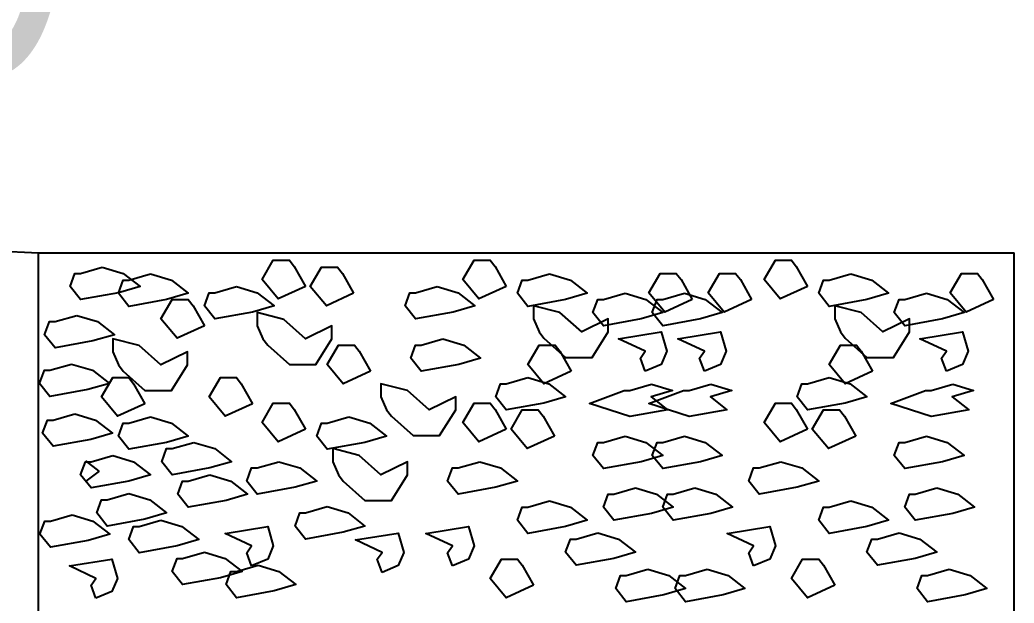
# Model space of a CAD drawing. Header units: metres. Extents: x 115319.7 to 115387.7, y -26854.4 to -26790.4.
# Drawn here: x 115362.543 to 115363.496, y -26852.817 to -26852.258 of the extents above; entities that cross this region are included whole.
import ezdxf

# ---------------------------------------------------------------- set-up
doc = ezdxf.new("R2010")
doc.units = ezdxf.units.M
doc.header["$MEASUREMENT"] = 0
doc.styles.add('Arial', font='swissc.ttf')

# ---------------------------------------------------------------- blocks, each defined once
blk = doc.blocks.new('RWH1')
at = {"color": 7, "ltscale": 7}
for p, q in [((-4.5856, 2.2432), (-1.3561, 2.0817)), ((-1.3561, 0.5817), (-1.3561, 2.0817)), ((-1.3561, 2.0817), (-0.3561, 2.0817)), ((-0.3561, 0.5817), (-0.3561, 2.0817))]:
    blk.add_line(p, q, dxfattribs=at)
at = {"color": 7}
for q in [(-1.3074, 1.8685), (-1.3074, 1.8476)]:
    blk.add_line((-1.2937, 1.858), q, dxfattribs=at)
for points in [[(-1.0823, 2.0472), (-1.1103, 2.0344), (-1.1268, 2.0542), (-1.1153, 2.074), (-1.0988, 2.074), (-1.0939, 2.0676)], [(-1.0823, 2.0472), (-1.1103, 2.0344), (-1.1268, 2.0542), (-1.1153, 2.074), (-1.0988, 2.074), (-1.0939, 2.0676)], [(-0.8766, 2.0472), (-0.9046, 2.0344), (-0.921, 2.0542), (-0.9095, 2.074), (-0.8931, 2.074), (-0.8881, 2.0676)], [(-0.8766, 2.0472), (-0.9046, 2.0344), (-0.921, 2.0542), (-0.9095, 2.074), (-0.8931, 2.074), (-0.8881, 2.0676)], [(-0.5678, 2.0472), (-0.5958, 2.0344), (-0.6123, 2.0542), (-0.6007, 2.074), (-0.5843, 2.074), (-0.5793, 2.0676)], [(-0.5678, 2.0472), (-0.5958, 2.0344), (-0.6123, 2.0542), (-0.6007, 2.074), (-0.5843, 2.074), (-0.5793, 2.0676)], [(-1.2906, 2.067), (-1.2692, 2.0606), (-1.2519, 2.0472), (-1.2741, 2.0408), (-1.3128, 2.0338), (-1.3235, 2.0472), (-1.3186, 2.0606), (-1.3128, 2.0606)], [(-1.2906, 2.067), (-1.2692, 2.0606), (-1.2519, 2.0472), (-1.2741, 2.0408), (-1.3128, 2.0338), (-1.3235, 2.0472), (-1.3186, 2.0606), (-1.3128, 2.0606)], [(-1.2412, 2.06), (-1.2198, 2.0536), (-1.2025, 2.0402), (-1.2247, 2.0338), (-1.2634, 2.0268), (-1.2741, 2.0402), (-1.2692, 2.0536), (-1.2634, 2.0536)], [(-1.2412, 2.06), (-1.2198, 2.0536), (-1.2025, 2.0402), (-1.2247, 2.0338), (-1.2634, 2.0268), (-1.2741, 2.0402), (-1.2692, 2.0536), (-1.2634, 2.0536)], [(-1.033, 2.0402), (-1.0609, 2.0274), (-1.0774, 2.0472), (-1.0659, 2.067), (-1.0494, 2.067), (-1.0445, 2.0606)], [(-1.033, 2.0402), (-1.0609, 2.0274), (-1.0774, 2.0472), (-1.0659, 2.067), (-1.0494, 2.067), (-1.0445, 2.0606)], [(-0.8321, 2.06), (-0.8108, 2.0536), (-0.7935, 2.0402), (-0.8157, 2.0338), (-0.8544, 2.0268), (-0.8651, 2.0402), (-0.8601, 2.0536), (-0.8544, 2.0536)], [(-0.8321, 2.06), (-0.8108, 2.0536), (-0.7935, 2.0402), (-0.8157, 2.0338), (-0.8544, 2.0268), (-0.8651, 2.0402), (-0.8601, 2.0536), (-0.8544, 2.0536)], [(-0.6859, 2.0338), (-0.7139, 2.021), (-0.7303, 2.0408), (-0.7188, 2.0606), (-0.7024, 2.0606), (-0.6974, 2.0542)], [(-0.6859, 2.0338), (-0.7139, 2.021), (-0.7303, 2.0408), (-0.7188, 2.0606), (-0.7024, 2.0606), (-0.6974, 2.0542)], [(-0.6251, 2.0338), (-0.6531, 2.021), (-0.6696, 2.0408), (-0.658, 2.0606), (-0.6416, 2.0606), (-0.6366, 2.0542)], [(-0.6251, 2.0338), (-0.6531, 2.021), (-0.6696, 2.0408), (-0.658, 2.0606), (-0.6416, 2.0606), (-0.6366, 2.0542)], [(-0.5234, 2.06), (-0.502, 2.0536), (-0.4847, 2.0402), (-0.5069, 2.0338), (-0.5456, 2.0268), (-0.5563, 2.0402), (-0.5514, 2.0536), (-0.5456, 2.0536)], [(-0.5234, 2.06), (-0.502, 2.0536), (-0.4847, 2.0402), (-0.5069, 2.0338), (-0.5456, 2.0268), (-0.5563, 2.0402), (-0.5514, 2.0536), (-0.5456, 2.0536)], [(-0.3771, 2.0338), (-0.4051, 2.021), (-0.4216, 2.0408), (-0.4101, 2.0606), (-0.3936, 2.0606), (-0.3887, 2.0542)], [(-0.3771, 2.0338), (-0.4051, 2.021), (-0.4216, 2.0408), (-0.4101, 2.0606), (-0.3936, 2.0606), (-0.3887, 2.0542)], [(-1.1531, 2.0472), (-1.1317, 2.0408), (-1.1144, 2.0274), (-1.1367, 2.021), (-1.1753, 2.014), (-1.186, 2.0274), (-1.1811, 2.0408), (-1.1753, 2.0408)], [(-1.1531, 2.0472), (-1.1317, 2.0408), (-1.1144, 2.0274), (-1.1367, 2.021), (-1.1753, 2.014), (-1.186, 2.0274), (-1.1811, 2.0408), (-1.1753, 2.0408)], [(-0.9474, 2.0472), (-0.926, 2.0408), (-0.9087, 2.0274), (-0.9309, 2.021), (-0.9696, 2.014), (-0.9803, 2.0274), (-0.9754, 2.0408), (-0.9696, 2.0408)], [(-0.9474, 2.0472), (-0.926, 2.0408), (-0.9087, 2.0274), (-0.9309, 2.021), (-0.9696, 2.014), (-0.9803, 2.0274), (-0.9754, 2.0408), (-0.9696, 2.0408)], [(-0.7548, 2.0402), (-0.7334, 2.0338), (-0.7161, 2.0204), (-0.7383, 2.014), (-0.777, 2.007), (-0.7877, 2.0204), (-0.7828, 2.0338), (-0.777, 2.0338)], [(-0.7548, 2.0402), (-0.7334, 2.0338), (-0.7161, 2.0204), (-0.7383, 2.014), (-0.777, 2.007), (-0.7877, 2.0204), (-0.7828, 2.0338), (-0.777, 2.0338)], [(-0.694, 2.0402), (-0.6726, 2.0338), (-0.6553, 2.0204), (-0.6775, 2.014), (-0.7162, 2.007), (-0.7269, 2.0204), (-0.722, 2.0338), (-0.7162, 2.0338)], [(-0.694, 2.0402), (-0.6726, 2.0338), (-0.6553, 2.0204), (-0.6775, 2.014), (-0.7162, 2.007), (-0.7269, 2.0204), (-0.722, 2.0338), (-0.7162, 2.0338)], [(-0.446, 2.0402), (-0.4246, 2.0338), (-0.4073, 2.0204), (-0.4296, 2.014), (-0.4682, 2.007), (-0.4789, 2.0204), (-0.474, 2.0338), (-0.4682, 2.0338)], [(-0.446, 2.0402), (-0.4246, 2.0338), (-0.4073, 2.0204), (-0.4296, 2.014), (-0.4682, 2.007), (-0.4789, 2.0204), (-0.474, 2.0338), (-0.4682, 2.0338)], [(-1.186, 2.007), (-1.214, 1.9942), (-1.2305, 2.014), (-1.219, 2.0338), (-1.2025, 2.0338), (-1.1976, 2.0274)], [(-1.186, 2.007), (-1.214, 1.9942), (-1.2305, 2.014), (-1.219, 2.0338), (-1.2025, 2.0338), (-1.1976, 2.0274)], [(-1.3168, 2.0176), (-1.2954, 2.0112), (-1.2781, 1.9978), (-1.3004, 1.9914), (-1.339, 1.9844), (-1.3497, 1.9978), (-1.3448, 2.0112), (-1.339, 2.0112)], [(-1.3168, 2.0176), (-1.2954, 2.0112), (-1.2781, 1.9978), (-1.3004, 1.9914), (-1.339, 1.9844), (-1.3497, 1.9978), (-1.3448, 2.0112), (-1.339, 2.0112)], [(-1.121, 1.9872), (-1.0988, 1.9674), (-1.0716, 1.9674), (-1.0552, 1.9936), (-1.0552, 2.007), (-1.0823, 1.9936), (-1.1046, 2.0134), (-1.1317, 2.0204), (-1.1317, 2.007), (-1.126, 1.9936)], [(-1.121, 1.9872), (-1.0988, 1.9674), (-1.0716, 1.9674), (-1.0552, 1.9936), (-1.0552, 2.007), (-1.0823, 1.9936), (-1.1046, 2.0134), (-1.1317, 2.0204), (-1.1317, 2.007), (-1.126, 1.9936)], [(-0.8379, 1.9942), (-0.8157, 1.9743), (-0.7885, 1.9743), (-0.7721, 2.0006), (-0.7721, 2.014), (-0.7992, 2.0006), (-0.8215, 2.0204), (-0.8486, 2.0274), (-0.8486, 2.014), (-0.8428, 2.0006)], [(-0.8379, 1.9942), (-0.8157, 1.9743), (-0.7885, 1.9743), (-0.7721, 2.0006), (-0.7721, 2.014), (-0.7992, 2.0006), (-0.8215, 2.0204), (-0.8486, 2.0274), (-0.8486, 2.014), (-0.8428, 2.0006)], [(-0.5291, 1.9942), (-0.5069, 1.9743), (-0.4798, 1.9743), (-0.4633, 2.0006), (-0.4633, 2.014), (-0.4905, 2.0006), (-0.5127, 2.0204), (-0.5398, 2.0274), (-0.5398, 2.014), (-0.5341, 2.0006)], [(-0.5291, 1.9942), (-0.5069, 1.9743), (-0.4798, 1.9743), (-0.4633, 2.0006), (-0.4633, 2.014), (-0.4905, 2.0006), (-0.5127, 2.0204), (-0.5398, 2.0274), (-0.5398, 2.014), (-0.5341, 2.0006)], [(-0.7342, 1.9604), (-0.7391, 1.9738), (-0.7342, 1.9808), (-0.7614, 1.9936), (-0.7178, 2.0006), (-0.712, 1.9808), (-0.7178, 1.9674)], [(-0.7342, 1.9604), (-0.7391, 1.9738), (-0.7342, 1.9808), (-0.7614, 1.9936), (-0.7178, 2.0006), (-0.712, 1.9808), (-0.7178, 1.9674)], [(-0.6734, 1.9604), (-0.6784, 1.9738), (-0.6734, 1.9808), (-0.7006, 1.9936), (-0.657, 2.0006), (-0.6512, 1.9808), (-0.657, 1.9674)], [(-0.6734, 1.9604), (-0.6784, 1.9738), (-0.6734, 1.9808), (-0.7006, 1.9936), (-0.657, 2.0006), (-0.6512, 1.9808), (-0.657, 1.9674)], [(-0.4254, 1.9604), (-0.4304, 1.9738), (-0.4254, 1.9808), (-0.4526, 1.9936), (-0.409, 2.0006), (-0.4032, 1.9808), (-0.409, 1.9674)], [(-0.4254, 1.9604), (-0.4304, 1.9738), (-0.4254, 1.9808), (-0.4526, 1.9936), (-0.409, 2.0006), (-0.4032, 1.9808), (-0.409, 1.9674)], [(-1.2692, 1.9604), (-1.2469, 1.9405), (-1.2198, 1.9405), (-1.2033, 1.9668), (-1.2033, 1.9802), (-1.2305, 1.9668), (-1.2527, 1.9866), (-1.2799, 1.9936), (-1.2799, 1.9802), (-1.2741, 1.9668)], [(-1.2692, 1.9604), (-1.2469, 1.9405), (-1.2198, 1.9405), (-1.2033, 1.9668), (-1.2033, 1.9802), (-1.2305, 1.9668), (-1.2527, 1.9866), (-1.2799, 1.9936), (-1.2799, 1.9802), (-1.2741, 1.9668)], [(-1.0157, 1.9604), (-1.0437, 1.9475), (-1.0601, 1.9674), (-1.0486, 1.9872), (-1.0321, 1.9872), (-1.0272, 1.9808)], [(-1.0157, 1.9604), (-1.0437, 1.9475), (-1.0601, 1.9674), (-1.0486, 1.9872), (-1.0321, 1.9872), (-1.0272, 1.9808)], [(-0.9416, 1.9936), (-0.9202, 1.9872), (-0.9029, 1.9738), (-0.9251, 1.9674), (-0.9638, 1.9604), (-0.9745, 1.9738), (-0.9696, 1.9872), (-0.9638, 1.9872)], [(-0.9416, 1.9936), (-0.9202, 1.9872), (-0.9029, 1.9738), (-0.9251, 1.9674), (-0.9638, 1.9604), (-0.9745, 1.9738), (-0.9696, 1.9872), (-0.9638, 1.9872)], [(-0.8099, 1.9604), (-0.8379, 1.9475), (-0.8544, 1.9674), (-0.8428, 1.9872), (-0.8264, 1.9872), (-0.8215, 1.9808)], [(-0.8099, 1.9604), (-0.8379, 1.9475), (-0.8544, 1.9674), (-0.8428, 1.9872), (-0.8264, 1.9872), (-0.8215, 1.9808)], [(-0.5012, 1.9604), (-0.5291, 1.9475), (-0.5456, 1.9674), (-0.5341, 1.9872), (-0.5176, 1.9872), (-0.5127, 1.9808)], [(-0.5012, 1.9604), (-0.5291, 1.9475), (-0.5456, 1.9674), (-0.5341, 1.9872), (-0.5176, 1.9872), (-0.5127, 1.9808)], [(-1.322, 1.9677), (-1.3006, 1.9613), (-1.2833, 1.9479), (-1.3055, 1.9415), (-1.3442, 1.9345), (-1.3549, 1.9479), (-1.3499, 1.9613), (-1.3442, 1.9613)], [(-1.2469, 1.9271), (-1.2749, 1.9143), (-1.2914, 1.9341), (-1.2799, 1.954), (-1.2634, 1.954), (-1.2585, 1.9475)], [(-1.2469, 1.9271), (-1.2749, 1.9143), (-1.2914, 1.9341), (-1.2799, 1.954), (-1.2634, 1.954), (-1.2585, 1.9475)], [(-1.1367, 1.9271), (-1.1646, 1.9143), (-1.1811, 1.9341), (-1.1696, 1.954), (-1.1531, 1.954), (-1.1482, 1.9475)], [(-1.1367, 1.9271), (-1.1646, 1.9143), (-1.1811, 1.9341), (-1.1696, 1.954), (-1.1531, 1.954), (-1.1482, 1.9475)], [(-0.9943, 1.9143), (-0.9721, 1.8945), (-0.9449, 1.8945), (-0.9284, 1.9207), (-0.9284, 1.9341), (-0.9556, 1.9207), (-0.9778, 1.9405), (-1.005, 1.9475), (-1.005, 1.9341), (-0.9992, 1.9207)], [(-0.9943, 1.9143), (-0.9721, 1.8945), (-0.9449, 1.8945), (-0.9284, 1.9207), (-0.9284, 1.9341), (-0.9556, 1.9207), (-0.9778, 1.9405), (-1.005, 1.9475), (-1.005, 1.9341), (-0.9992, 1.9207)], [(-0.8544, 1.954), (-0.833, 1.9475), (-0.8157, 1.9341), (-0.8379, 1.9277), (-0.8766, 1.9207), (-0.8873, 1.9341), (-0.8824, 1.9475), (-0.8766, 1.9475)], [(-0.8544, 1.954), (-0.833, 1.9475), (-0.8157, 1.9341), (-0.8379, 1.9277), (-0.8766, 1.9207), (-0.8873, 1.9341), (-0.8824, 1.9475), (-0.8766, 1.9475)], [(-0.7277, 1.9472), (-0.7063, 1.9408), (-0.7282, 1.9341), (-0.7113, 1.921), (-0.7499, 1.914), (-0.7911, 1.9274), (-0.7557, 1.9408), (-0.7499, 1.9408)], [(-0.6669, 1.9472), (-0.6455, 1.9408), (-0.6674, 1.9341), (-0.6505, 1.921), (-0.6892, 1.914), (-0.7303, 1.9274), (-0.6949, 1.9408), (-0.6892, 1.9408)], [(-0.5456, 1.954), (-0.5242, 1.9475), (-0.5069, 1.9341), (-0.5291, 1.9277), (-0.5678, 1.9207), (-0.5785, 1.9341), (-0.5736, 1.9475), (-0.5678, 1.9475)], [(-0.5456, 1.954), (-0.5242, 1.9475), (-0.5069, 1.9341), (-0.5291, 1.9277), (-0.5678, 1.9207), (-0.5785, 1.9341), (-0.5736, 1.9475), (-0.5678, 1.9475)], [(-0.419, 1.9472), (-0.3976, 1.9408), (-0.4194, 1.9341), (-0.4025, 1.921), (-0.4412, 1.914), (-0.4823, 1.9274), (-0.4469, 1.9408), (-0.4412, 1.9408)], [(-1.0823, 1.9009), (-1.1103, 1.8881), (-1.1268, 1.9079), (-1.1153, 1.9277), (-1.0988, 1.9277), (-1.0939, 1.9213)], [(-1.0823, 1.9009), (-1.1103, 1.8881), (-1.1268, 1.9079), (-1.1153, 1.9277), (-1.0988, 1.9277), (-1.0939, 1.9213)], [(-0.8766, 1.9009), (-0.9046, 1.8881), (-0.921, 1.9079), (-0.9095, 1.9277), (-0.8931, 1.9277), (-0.8881, 1.9213)], [(-0.8766, 1.9009), (-0.9046, 1.8881), (-0.921, 1.9079), (-0.9095, 1.9277), (-0.8931, 1.9277), (-0.8881, 1.9213)], [(-0.5678, 1.9009), (-0.5958, 1.8881), (-0.6123, 1.9079), (-0.6007, 1.9277), (-0.5843, 1.9277), (-0.5793, 1.9213)], [(-0.5678, 1.9009), (-0.5958, 1.8881), (-0.6123, 1.9079), (-0.6007, 1.9277), (-0.5843, 1.9277), (-0.5793, 1.9213)], [(-1.3189, 1.9167), (-1.2975, 1.9103), (-1.2802, 1.8969), (-1.3024, 1.8905), (-1.3411, 1.8835), (-1.3518, 1.8969), (-1.3468, 1.9103), (-1.3411, 1.9103)], [(-0.8272, 1.8939), (-0.8552, 1.8811), (-0.8717, 1.9009), (-0.8601, 1.9207), (-0.8437, 1.9207), (-0.8387, 1.9143)], [(-0.8272, 1.8939), (-0.8552, 1.8811), (-0.8717, 1.9009), (-0.8601, 1.9207), (-0.8437, 1.9207), (-0.8387, 1.9143)], [(-0.5184, 1.8939), (-0.5464, 1.8811), (-0.5629, 1.9009), (-0.5514, 1.9207), (-0.5349, 1.9207), (-0.53, 1.9143)], [(-0.5184, 1.8939), (-0.5464, 1.8811), (-0.5629, 1.9009), (-0.5514, 1.9207), (-0.5349, 1.9207), (-0.53, 1.9143)], [(-1.2412, 1.9137), (-1.2198, 1.9073), (-1.2025, 1.8939), (-1.2247, 1.8875), (-1.2634, 1.8805), (-1.2741, 1.8939), (-1.2692, 1.9073), (-1.2634, 1.9073)], [(-1.2412, 1.9137), (-1.2198, 1.9073), (-1.2025, 1.8939), (-1.2247, 1.8875), (-1.2634, 1.8805), (-1.2741, 1.8939), (-1.2692, 1.9073), (-1.2634, 1.9073)], [(-1.0379, 1.9137), (-1.0165, 1.9073), (-0.9992, 1.8939), (-1.0214, 1.8875), (-1.0601, 1.8805), (-1.0708, 1.8939), (-1.0659, 1.9073), (-1.0601, 1.9073)], [(-1.0379, 1.9137), (-1.0165, 1.9073), (-0.9992, 1.8939), (-1.0214, 1.8875), (-1.0601, 1.8805), (-1.0708, 1.8939), (-1.0659, 1.9073), (-1.0601, 1.9073)], [(-1.1967, 1.8875), (-1.1753, 1.8811), (-1.1581, 1.8677), (-1.1803, 1.8613), (-1.219, 1.8543), (-1.2297, 1.8677), (-1.2247, 1.8811), (-1.219, 1.8811)], [(-1.1967, 1.8875), (-1.1753, 1.8811), (-1.1581, 1.8677), (-1.1803, 1.8613), (-1.219, 1.8543), (-1.2297, 1.8677), (-1.2247, 1.8811), (-1.219, 1.8811)], [(-0.7548, 1.8939), (-0.7334, 1.8875), (-0.7161, 1.8741), (-0.7383, 1.8677), (-0.777, 1.8607), (-0.7877, 1.8741), (-0.7828, 1.8875), (-0.777, 1.8875)], [(-0.7548, 1.8939), (-0.7334, 1.8875), (-0.7161, 1.8741), (-0.7383, 1.8677), (-0.777, 1.8607), (-0.7877, 1.8741), (-0.7828, 1.8875), (-0.777, 1.8875)], [(-0.694, 1.8939), (-0.6726, 1.8875), (-0.6553, 1.8741), (-0.6775, 1.8677), (-0.7162, 1.8607), (-0.7269, 1.8741), (-0.722, 1.8875), (-0.7162, 1.8875)], [(-0.694, 1.8939), (-0.6726, 1.8875), (-0.6553, 1.8741), (-0.6775, 1.8677), (-0.7162, 1.8607), (-0.7269, 1.8741), (-0.722, 1.8875), (-0.7162, 1.8875)], [(-0.446, 1.8939), (-0.4246, 1.8875), (-0.4073, 1.8741), (-0.4296, 1.8677), (-0.4682, 1.8607), (-0.4789, 1.8741), (-0.474, 1.8875), (-0.4682, 1.8875)], [(-0.446, 1.8939), (-0.4246, 1.8875), (-0.4073, 1.8741), (-0.4296, 1.8677), (-0.4682, 1.8607), (-0.4789, 1.8741), (-0.474, 1.8875), (-0.4682, 1.8875)], [(-1.0437, 1.8479), (-1.0214, 1.8281), (-0.9943, 1.8281), (-0.9778, 1.8543), (-0.9778, 1.8677), (-1.005, 1.8543), (-1.0272, 1.8741), (-1.0544, 1.8811), (-1.0544, 1.8677), (-1.0486, 1.8543)], [(-1.0437, 1.8479), (-1.0214, 1.8281), (-0.9943, 1.8281), (-0.9778, 1.8543), (-0.9778, 1.8677), (-1.005, 1.8543), (-1.0272, 1.8741), (-1.0544, 1.8811), (-1.0544, 1.8677), (-1.0486, 1.8543)], [(-1.2799, 1.8741), (-1.2585, 1.8677), (-1.2412, 1.8543), (-1.2634, 1.8479), (-1.3021, 1.8409), (-1.3128, 1.8543), (-1.3079, 1.8677), (-1.3021, 1.8677)], [(-1.2799, 1.8741), (-1.2585, 1.8677), (-1.2412, 1.8543), (-1.2634, 1.8479), (-1.3021, 1.8409), (-1.3128, 1.8543), (-1.3079, 1.8677), (-1.3021, 1.8677)], [(-1.1095, 1.8677), (-1.0881, 1.8613), (-1.0708, 1.8479), (-1.093, 1.8415), (-1.1317, 1.8345), (-1.1424, 1.8479), (-1.1375, 1.8613), (-1.1317, 1.8613)], [(-1.1095, 1.8677), (-1.0881, 1.8613), (-1.0708, 1.8479), (-1.093, 1.8415), (-1.1317, 1.8345), (-1.1424, 1.8479), (-1.1375, 1.8613), (-1.1317, 1.8613)], [(-0.9038, 1.8677), (-0.8824, 1.8613), (-0.8651, 1.8479), (-0.8873, 1.8415), (-0.926, 1.8345), (-0.9367, 1.8479), (-0.9317, 1.8613), (-0.926, 1.8613)], [(-0.9038, 1.8677), (-0.8824, 1.8613), (-0.8651, 1.8479), (-0.8873, 1.8415), (-0.926, 1.8345), (-0.9367, 1.8479), (-0.9317, 1.8613), (-0.926, 1.8613)], [(-0.595, 1.8677), (-0.5736, 1.8613), (-0.5563, 1.8479), (-0.5785, 1.8415), (-0.6172, 1.8345), (-0.6279, 1.8479), (-0.623, 1.8613), (-0.6172, 1.8613)], [(-0.595, 1.8677), (-0.5736, 1.8613), (-0.5563, 1.8479), (-0.5785, 1.8415), (-0.6172, 1.8345), (-0.6279, 1.8479), (-0.623, 1.8613), (-0.6172, 1.8613)], [(-1.1803, 1.8543), (-1.1589, 1.8479), (-1.1416, 1.8345), (-1.1638, 1.8281), (-1.2025, 1.8211), (-1.2132, 1.8345), (-1.2083, 1.8479), (-1.2025, 1.8479)], [(-1.1803, 1.8543), (-1.1589, 1.8479), (-1.1416, 1.8345), (-1.1638, 1.8281), (-1.2025, 1.8211), (-1.2132, 1.8345), (-1.2083, 1.8479), (-1.2025, 1.8479)], [(-1.2634, 1.8351), (-1.242, 1.8286), (-1.2247, 1.8152), (-1.2469, 1.8088), (-1.2856, 1.8018), (-1.2963, 1.8152), (-1.2914, 1.8286), (-1.2856, 1.8286)], [(-1.2634, 1.8351), (-1.242, 1.8286), (-1.2247, 1.8152), (-1.2469, 1.8088), (-1.2856, 1.8018), (-1.2963, 1.8152), (-1.2914, 1.8286), (-1.2856, 1.8286)], [(-0.7441, 1.8409), (-0.7227, 1.8345), (-0.7054, 1.8211), (-0.7276, 1.8147), (-0.7663, 1.8077), (-0.777, 1.8211), (-0.7721, 1.8345), (-0.7663, 1.8345)], [(-0.7441, 1.8409), (-0.7227, 1.8345), (-0.7054, 1.8211), (-0.7276, 1.8147), (-0.7663, 1.8077), (-0.777, 1.8211), (-0.7721, 1.8345), (-0.7663, 1.8345)], [(-0.6833, 1.8409), (-0.6619, 1.8345), (-0.6446, 1.8211), (-0.6668, 1.8147), (-0.7055, 1.8077), (-0.7162, 1.8211), (-0.7113, 1.8345), (-0.7055, 1.8345)], [(-0.6833, 1.8409), (-0.6619, 1.8345), (-0.6446, 1.8211), (-0.6668, 1.8147), (-0.7055, 1.8077), (-0.7162, 1.8211), (-0.7113, 1.8345), (-0.7055, 1.8345)], [(-0.4353, 1.8409), (-0.4139, 1.8345), (-0.3966, 1.8211), (-0.4189, 1.8147), (-0.4575, 1.8077), (-0.4682, 1.8211), (-0.4633, 1.8345), (-0.4575, 1.8345)], [(-0.4353, 1.8409), (-0.4139, 1.8345), (-0.3966, 1.8211), (-0.4189, 1.8147), (-0.4575, 1.8077), (-0.4682, 1.8211), (-0.4633, 1.8345), (-0.4575, 1.8345)], [(-0.8321, 1.8275), (-0.8108, 1.8211), (-0.7935, 1.8077), (-0.8157, 1.8013), (-0.8544, 1.7943), (-0.8651, 1.8077), (-0.8601, 1.8211), (-0.8544, 1.8211)], [(-0.8321, 1.8275), (-0.8108, 1.8211), (-0.7935, 1.8077), (-0.8157, 1.8013), (-0.8544, 1.7943), (-0.8651, 1.8077), (-0.8601, 1.8211), (-0.8544, 1.8211)], [(-0.5234, 1.8275), (-0.502, 1.8211), (-0.4847, 1.8077), (-0.5069, 1.8013), (-0.5456, 1.7943), (-0.5563, 1.8077), (-0.5514, 1.8211), (-0.5456, 1.8211)], [(-0.5234, 1.8275), (-0.502, 1.8211), (-0.4847, 1.8077), (-0.5069, 1.8013), (-0.5456, 1.7943), (-0.5563, 1.8077), (-0.5514, 1.8211), (-0.5456, 1.8211)], [(-1.0601, 1.8217), (-1.0387, 1.8152), (-1.0214, 1.8018), (-1.0437, 1.7954), (-1.0823, 1.7884), (-1.093, 1.8018), (-1.0881, 1.8152), (-1.0823, 1.8152)], [(-1.0601, 1.8217), (-1.0387, 1.8152), (-1.0214, 1.8018), (-1.0437, 1.7954), (-1.0823, 1.7884), (-1.093, 1.8018), (-1.0881, 1.8152), (-1.0823, 1.8152)], [(-1.3216, 1.8133), (-1.3002, 1.8069), (-1.2829, 1.7935), (-1.3051, 1.7871), (-1.3438, 1.7801), (-1.3545, 1.7935), (-1.3496, 1.8069), (-1.3438, 1.8069)], [(-1.2305, 1.8077), (-1.2091, 1.8013), (-1.1918, 1.7879), (-1.214, 1.7814), (-1.2527, 1.7744), (-1.2634, 1.7879), (-1.2585, 1.8013), (-1.2527, 1.8013)], [(-1.2305, 1.8077), (-1.2091, 1.8013), (-1.1918, 1.7879), (-1.214, 1.7814), (-1.2527, 1.7744), (-1.2634, 1.7879), (-1.2585, 1.8013), (-1.2527, 1.8013)], [(-1.1375, 1.761), (-1.1424, 1.7744), (-1.1375, 1.7814), (-1.1646, 1.7943), (-1.121, 1.8013), (-1.1153, 1.7814), (-1.121, 1.768)], [(-1.1375, 1.761), (-1.1424, 1.7744), (-1.1375, 1.7814), (-1.1646, 1.7943), (-1.121, 1.8013), (-1.1153, 1.7814), (-1.121, 1.768)], [(-1.0039, 1.7543), (-1.0088, 1.7677), (-1.0039, 1.7747), (-1.0311, 1.7875), (-0.9874, 1.7945), (-0.9817, 1.7747), (-0.9874, 1.7613)], [(-1.0039, 1.7543), (-1.0088, 1.7677), (-1.0039, 1.7747), (-1.0311, 1.7875), (-0.9874, 1.7945), (-0.9817, 1.7747), (-0.9874, 1.7613)], [(-0.9317, 1.761), (-0.9367, 1.7744), (-0.9317, 1.7814), (-0.9589, 1.7943), (-0.9153, 1.8013), (-0.9095, 1.7814), (-0.9153, 1.768)], [(-0.9317, 1.761), (-0.9367, 1.7744), (-0.9317, 1.7814), (-0.9589, 1.7943), (-0.9153, 1.8013), (-0.9095, 1.7814), (-0.9153, 1.768)], [(-0.7828, 1.7948), (-0.7614, 1.7884), (-0.7441, 1.775), (-0.7663, 1.7686), (-0.805, 1.7616), (-0.8157, 1.775), (-0.8108, 1.7884), (-0.805, 1.7884)], [(-0.7828, 1.7948), (-0.7614, 1.7884), (-0.7441, 1.775), (-0.7663, 1.7686), (-0.805, 1.7616), (-0.8157, 1.775), (-0.8108, 1.7884), (-0.805, 1.7884)], [(-0.623, 1.761), (-0.6279, 1.7744), (-0.623, 1.7814), (-0.6501, 1.7943), (-0.6065, 1.8013), (-0.6007, 1.7814), (-0.6065, 1.768)], [(-0.623, 1.761), (-0.6279, 1.7744), (-0.623, 1.7814), (-0.6501, 1.7943), (-0.6065, 1.8013), (-0.6007, 1.7814), (-0.6065, 1.768)], [(-0.474, 1.7948), (-0.4526, 1.7884), (-0.4353, 1.775), (-0.4575, 1.7686), (-0.4962, 1.7616), (-0.5069, 1.775), (-0.502, 1.7884), (-0.4962, 1.7884)], [(-0.474, 1.7948), (-0.4526, 1.7884), (-0.4353, 1.775), (-0.4575, 1.7686), (-0.4962, 1.7616), (-0.5069, 1.775), (-0.502, 1.7884), (-0.4962, 1.7884)], [(-1.186, 1.775), (-1.1646, 1.7686), (-1.1474, 1.7552), (-1.1696, 1.7488), (-1.2083, 1.7418), (-1.219, 1.7552), (-1.214, 1.7686), (-1.2083, 1.7686)], [(-1.186, 1.775), (-1.1646, 1.7686), (-1.1474, 1.7552), (-1.1696, 1.7488), (-1.2083, 1.7418), (-1.219, 1.7552), (-1.214, 1.7686), (-1.2083, 1.7686)], [(-1.2972, 1.7278), (-1.3021, 1.7412), (-1.2972, 1.7482), (-1.3243, 1.761), (-1.2807, 1.768), (-1.2749, 1.7482), (-1.2807, 1.7348)], [(-1.2972, 1.7278), (-1.3021, 1.7412), (-1.2972, 1.7482), (-1.3243, 1.761), (-1.2807, 1.768), (-1.2749, 1.7482), (-1.2807, 1.7348)], [(-0.8486, 1.7412), (-0.8766, 1.7284), (-0.8931, 1.7482), (-0.8815, 1.768), (-0.8651, 1.768), (-0.8601, 1.7616)], [(-0.8486, 1.7412), (-0.8766, 1.7284), (-0.8931, 1.7482), (-0.8815, 1.768), (-0.8651, 1.768), (-0.8601, 1.7616)], [(-0.5398, 1.7412), (-0.5678, 1.7284), (-0.5843, 1.7482), (-0.5728, 1.768), (-0.5563, 1.768), (-0.5514, 1.7616)], [(-0.5398, 1.7412), (-0.5678, 1.7284), (-0.5843, 1.7482), (-0.5728, 1.768), (-0.5563, 1.768), (-0.5514, 1.7616)], [(-1.1309, 1.7616), (-1.1095, 1.7552), (-1.0922, 1.7418), (-1.1144, 1.7354), (-1.1531, 1.7284), (-1.1638, 1.7418), (-1.1589, 1.7552), (-1.1531, 1.7552)], [(-1.1309, 1.7616), (-1.1095, 1.7552), (-1.0922, 1.7418), (-1.1144, 1.7354), (-1.1531, 1.7284), (-1.1638, 1.7418), (-1.1589, 1.7552), (-1.1531, 1.7552)], [(-0.7314, 1.7575), (-0.71, 1.7511), (-0.6927, 1.7377), (-0.7149, 1.7313), (-0.7536, 1.7243), (-0.7643, 1.7377), (-0.7594, 1.7511), (-0.7536, 1.7511)], [(-0.6706, 1.7575), (-0.6492, 1.7511), (-0.6319, 1.7377), (-0.6541, 1.7313), (-0.6928, 1.7243), (-0.7035, 1.7377), (-0.6986, 1.7511), (-0.6928, 1.7511)], [(-0.4226, 1.7575), (-0.4012, 1.7511), (-0.3839, 1.7377), (-0.4062, 1.7313), (-0.4448, 1.7243), (-0.4555, 1.7377), (-0.4506, 1.7511), (-0.4448, 1.7511)]]:
    blk.add_lwpolyline(points, close=True, dxfattribs=at)
at = {"ltscale": 7, "style": 'Arial'}
blk.add_text('Slope 1 in 20', height=0.297699, rotation=357.2265, dxfattribs=at).set_placement((-3.314, 2.3553))

msp = doc.modelspace()

# ---------------------------------------------------------------- block references
at = {"xscale": 0.935322692236607, "yscale": 0.935322692236607, "zscale": 0.935322692236607}
msp.add_blockref('RWH1', (115363.82885, -26854.42857), dxfattribs=at)

doc.saveas('drawing.dxf')
